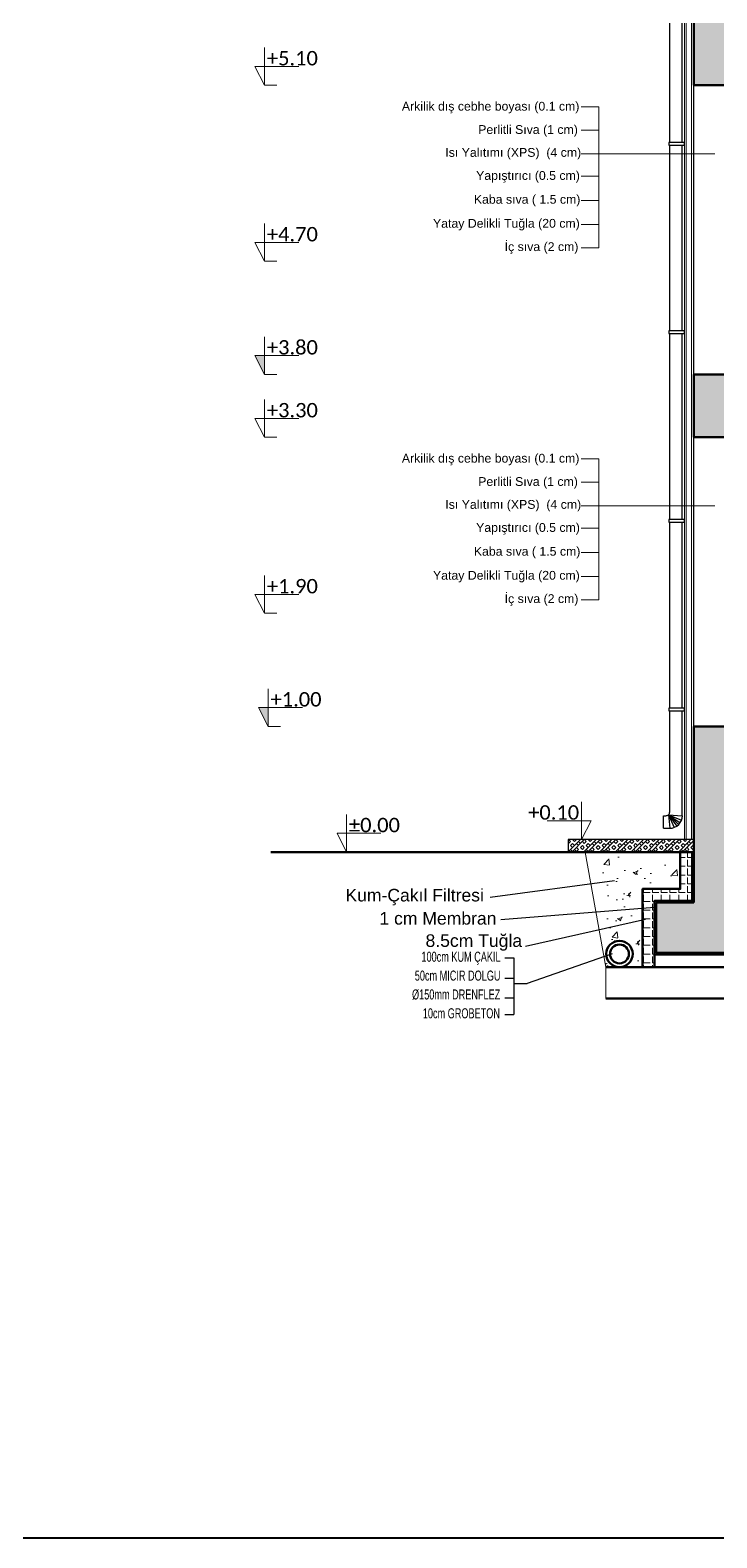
# Model space of a CAD drawing. Header units: metres. Extents: x 134072 to 172200, y 35728 to 38066.
# Drawn here: x 163183 to 163730, y 35728 to 36928 of the extents above; entities that cross this region are included whole.
import ezdxf

# ---------------------------------------------------------------- set-up
doc = ezdxf.new("R2010")
doc.units = ezdxf.units.M
for name, color, linetype, lineweight in [('Cizgi 20', 175, 'Continuous', 20), ('Cizgi 50', 1, 'Continuous', 50), ('ELEKTRİK', 102, 'Continuous', 40), ('Kotlandırma', 212, 'Continuous', 9), ('sıva', 145, 'Continuous', 5), ('Tarama 13', 221, 'Continuous', 13), ('Yazi Detay', 30, 'Continuous', 20)]:
    doc.layers.add(name, color=color, linetype=linetype, lineweight=lineweight)
doc.layers.add('duvaR', color=52, linetype='Continuous')
doc.layers.add('YAZI', color=1, linetype='Continuous')
doc.styles.add('omr', font='ARIALN.TTF', dxfattribs={"height": 20})
doc.styles.get("Standard").update_dxf_attribs({"font": 'txt.shx'})
doc.styles.add('TSIMPLEX', font='arial.ttf', dxfattribs={"width": 0.65, "height": 10.5})

msp = doc.modelspace()

# ---------------------------------------------------------------- hatches: boundary and pattern name
at = {"layer": 'Kotlandırma', "lineweight": 20}
for points in [[(163369.7, 36668.8), (163362.2, 36668.8), (163369.7, 36653.8)], [(163372.6, 36388.8), (163365.1, 36388.8), (163372.6, 36373.8)]]:
    msp.add_hatch(color=256, dxfattribs=at).paths.add_polyline_path(points)
at = {"layer": 'Tarama 13'}
h = msp.add_hatch(dxfattribs=at)
h.set_pattern_fill('ANSI33', color=256, scale=2, style=0)
h.set_pattern_definition([(45, (109731.198, 30647.212), (-8.980256, 8.980256), []), (45, (109740.179, 30647.212), (-8.980256, 8.980256), [6.35, -3.175])])
h.paths.add_polyline_path([(166156.5, 36233.8), (166126.5, 36233.8), (166126.5, 36373.8), (166096.5, 36373.8), (166096.5, 36233.8), (165800.9, 36233.8), (165800.9, 36193.8), (166156.5, 36193.8)])
h.paths.add_polyline_path([(165800.9, 36233.8), (165636.5, 36233.8), (165636.5, 36373.8), (165611.5, 36373.8), (165611.5, 36233.8), (165156.5, 36233.8), (165156.5, 36373.8), (165131.5, 36373.8), (165131.5, 36233.8), (164541.5, 36233.8), (164541.5, 36373.8), (164516.5, 36373.8), (164516.5, 36233.8), (164071.5, 36233.8), (164071.5, 36373.8), (164046.5, 36373.8), (164046.5, 36233.8), (163910.8, 36233.8), (163910.8, 36193.8), (165800.9, 36193.8)])
h.paths.add_polyline_path([(163910.8, 36233.8), (163741.5, 36233.8), (163741.5, 36373.8), (163711.5, 36373.8), (163711.5, 36233.8), (163681.5, 36233.8), (163681.5, 36193.8), (163910.8, 36193.8)])
h.paths.add_polyline_path([(163736.5, 36641.8), (163911, 36641.8), (163911, 36653.8), (163711.5, 36653.8), (163711.5, 36603.8), (163736.5, 36603.8)])
h.paths.add_polyline_path([(163736.5, 36921.8), (163911, 36921.8), (163911, 36933.8), (163711.5, 36933.8), (163711.5, 36883.8), (163736.5, 36883.8)])
h.paths.add_polyline_path([(163736.5, 37201.8), (163911, 37201.8), (163911, 37213.8), (163711.5, 37213.8), (163711.5, 37182), (163736.5, 37182)])
h.paths.add_polyline_path([(163736.5, 37182), (163711.5, 37182), (163711.5, 37163.8), (163736.5, 37163.8)])
h.paths.add_polyline_path([(163973.1, 37493.8), (163635, 37493.8), (163635, 37481.8), (163642, 37481.8), (163642, 37476.8), (163711.5, 37476.8), (163711.5, 37443.8), (163736.5, 37443.8), (163736.5, 37481.8), (163973.1, 37481.8)])
h.paths.add_polyline_path([(165290.5, 37493.8), (163977.2, 37493.8), (163977.2, 37481.8), (164046.5, 37481.8), (164046.5, 37443.8), (164071.5, 37443.8), (164071.5, 37481.8), (164516.5, 37481.8), (164516.5, 37443.8), (164541.5, 37443.8), (164541.5, 37481.8), (165131.5, 37481.8), (165131.5, 37443.8), (165156.5, 37443.8), (165156.5, 37481.8), (165290.5, 37481.8)])
h.paths.add_polyline_path([(164071.5, 37201.8), (164516.5, 37201.8), (164516.5, 37163.8), (164541.5, 37163.8), (164541.5, 37201.8), (165131.5, 37201.8), (165131.5, 37163.8), (165156.5, 37163.8), (165156.5, 37201.8), (165299.6, 37201.8), (165518.8, 37338.8), (165611.5, 37338.8), (165611.5, 37353.8), (165486.5, 37353.8), (165486.5, 37336.3), (165458.5, 37336.3), (165458.5, 37318.8), (165430.5, 37318.8), (165430.5, 37301.3), (165402.5, 37301.3), (165402.5, 37283.8), (165374.5, 37283.8), (165374.5, 37266.3), (165346.5, 37266.3), (165346.5, 37248.8), (165318.5, 37248.8), (165318.5, 37231.3), (165290.5, 37231.3), (165290.5, 37213.8), (163911, 37213.8), (163911, 37201.8), (164046.5, 37201.8), (164046.5, 37163.8), (164071.5, 37163.8)])
h.paths.add_polyline_path([(164071.5, 36921.8), (164516.5, 36921.8), (164516.5, 36883.8), (164541.5, 36883.8), (164541.5, 36921.8), (165131.5, 36921.8), (165131.5, 36883.8), (165156.5, 36883.8), (165156.5, 36921.8), (165299.6, 36921.8), (165518.8, 37058.8), (165611.5, 37058.8), (165611.5, 37073.8), (165486.5, 37073.8), (165486.5, 37056.3), (165458.5, 37056.3), (165458.5, 37038.8), (165430.5, 37038.8), (165430.5, 37021.3), (165402.5, 37021.3), (165402.5, 37003.8), (165374.5, 37003.8), (165374.5, 36986.3), (165346.5, 36986.3), (165346.5, 36968.8), (165318.5, 36968.8), (165318.5, 36951.3), (165290.5, 36951.3), (165290.5, 36933.8), (163911, 36933.8), (163911, 36921.8), (164046.5, 36921.8), (164046.5, 36883.8), (164071.5, 36883.8)])
h.paths.add_polyline_path([(164071.5, 36641.8), (164516.5, 36641.8), (164516.5, 36603.8), (164541.5, 36603.8), (164541.5, 36641.8), (165131.5, 36641.8), (165131.5, 36603.8), (165156.5, 36603.8), (165156.5, 36641.8), (165299.6, 36641.8), (165518.8, 36778.8), (165611.5, 36778.8), (165611.5, 36793.8), (165486.5, 36793.8), (165486.5, 36776.3), (165458.5, 36776.3), (165458.5, 36758.8), (165430.5, 36758.8), (165430.5, 36741.3), (165402.5, 36741.3), (165402.5, 36723.8), (165374.5, 36723.8), (165374.5, 36706.3), (165346.5, 36706.3), (165346.5, 36688.8), (165318.5, 36688.8), (165318.5, 36671.3), (165290.5, 36671.3), (165290.5, 36653.8), (163911, 36653.8), (163911, 36641.8), (164046.5, 36641.8), (164046.5, 36603.8), (164071.5, 36603.8)])
h.paths.add_polyline_path([(165611.5, 36513.8), (165486.5, 36513.8), (165486.5, 36496.3), (165458.5, 36496.3), (165458.5, 36478.8), (165430.5, 36478.8), (165430.5, 36461.3), (165402.5, 36461.3), (165402.5, 36443.8), (165374.5, 36443.8), (165374.5, 36426.3), (165346.5, 36426.3), (165346.5, 36408.8), (165318.5, 36408.8), (165318.5, 36391.3), (165290.5, 36391.3), (165290.5, 36373.8), (165318.8, 36373.8), (165518.8, 36498.8), (165611.5, 36498.8)])
h.paths.add_polyline_path([(165636.5, 36641.8), (165780.1, 36641.8), (165780.1, 36653.8), (165611.5, 36653.8), (165611.5, 36603.8), (165636.5, 36603.8)])
h.paths.add_polyline_path([(166126.5, 36653.8), (165780.1, 36653.8), (165780.1, 36641.8), (166101.5, 36641.8), (166101.5, 36603.8), (166126.5, 36603.8)])
h.paths.add_polyline_path([(166126.5, 36933.8), (165780.1, 36933.8), (165780.1, 36921.8), (166101.5, 36921.8), (166101.5, 36883.8), (166126.5, 36883.8)])
h.paths.add_polyline_path([(165636.5, 36921.8), (165780.1, 36921.8), (165780.1, 36933.8), (165611.5, 36933.8), (165611.5, 36883.8), (165636.5, 36883.8)])
h.paths.add_polyline_path([(166126.5, 37213.8), (165780.1, 37213.8), (165780.1, 37201.8), (166101.5, 37201.8), (166101.5, 37182), (166126.5, 37182)])
h.paths.add_polyline_path([(166126.5, 37182), (166101.5, 37182), (166101.5, 37163.8), (166126.5, 37163.8)])
h.paths.add_polyline_path([(165636.5, 37201.8), (165780.1, 37201.8), (165780.1, 37213.8), (165611.5, 37213.8), (165611.5, 37163.8), (165636.5, 37163.8)])
h.paths.add_polyline_path([(165636.5, 37481.8), (166101.5, 37481.8), (166101.5, 37443.8), (166126.5, 37443.8), (166126.5, 37476.8), (166196.1, 37476.8), (166196.1, 37481.8), (166203.1, 37481.8), (166203.1, 37493.8), (165611.5, 37493.8), (165611.5, 37443.8), (165636.5, 37443.8)])
h.paths.add_polyline_path([(166046.2, 36204.1), (166046.2, 36223.8), (166024.9, 36223.8), (166024.9, 36204.1)], flags=24)
h.paths.add_polyline_path([(163796.8, 36204.1), (163796.8, 36223.8), (163775.5, 36223.8), (163775.5, 36204.1)], flags=24)
h.paths.add_polyline_path([(163797, 36637.4), (163797, 36657.1), (163775.7, 36657.1), (163775.7, 36637.4)], flags=9)
h.paths.add_polyline_path([(163797, 36917.4), (163797, 36937.1), (163775.7, 36937.1), (163775.7, 36917.4)], flags=9)
h.paths.add_polyline_path([(163797, 37197.4), (163797, 37217.1), (163775.7, 37217.1), (163775.7, 37197.4)], flags=9)
h.paths.add_polyline_path([(163797, 37477.4), (163797, 37497.1), (163775.7, 37497.1), (163775.7, 37477.4)], flags=9)
h.paths.add_polyline_path([(166046.4, 36637.4), (166046.4, 36657.1), (166025.1, 36657.1), (166025.1, 36637.4)], flags=9)
h.paths.add_polyline_path([(166046.4, 36917.4), (166046.4, 36937.1), (166025.1, 36937.1), (166025.1, 36917.4)], flags=9)
h.paths.add_polyline_path([(166046.4, 37197.4), (166046.4, 37217.1), (166025.1, 37217.1), (166025.1, 37197.4)], flags=9)
h.paths.add_polyline_path([(166046.4, 37477.4), (166046.4, 37497.1), (166025.1, 37497.1), (166025.1, 37477.4)], flags=9)
h = msp.add_hatch(dxfattribs=at)
h.set_pattern_fill('BOX', color=256, scale=0.35, angle=135, style=0)
h.set_pattern_definition([(225, (18935.329, 137887.338), (6.2861793, -6.2861793), []), (225, (18933.7575, 137888.909), (6.2861793, -6.2861793), []), (135, (18935.329, 137887.338), (-6.2861793, -6.2861793), [-2.2225, 2.2225]), (135, (18933.7575, 137885.766), (-6.2861793, -6.2861793), [-2.2225, 2.2225]), (135, (18932.186, 137884.195), (-6.2861793, -6.2861793), [2.2225, -2.2225]), (135, (18930.614, 137882.623), (-6.2861793, -6.2861793), [2.2225, -2.2225]), (225, (18932.186, 137890.481), (6.2861793, -6.2861793), [2.2225, -2.2225]), (225, (18930.614, 137892.0525), (6.2861793, -6.2861793), [2.2225, -2.2225])])
h.paths.add_polyline_path([(163611.5, 36283.8), (163611.5, 36273.8), (163711.5, 36273.8), (163711.5, 36283.8)])
h = msp.add_hatch(dxfattribs=at)
h.set_pattern_fill('AR-CONC', color=256, scale=0.2, style=0)
h.set_pattern_definition([(50, (18935.33, 137887.338), (36.436934, -3.187817), [3.81, -41.91]), (355, (18935.33, 137887.338), (-7.048565, 38.2113286), [3.048, -33.528]), (100.451, (18938.365, 137887.072), (29.3885, 35.0233376), [3.238, -35.618]), (46.1842, (18935.33, 137897.5), (54.215808, -8.408466), [5.715, -62.865]), (96.6356, (18939.847, 137896.797), (47.480847, 49.485111), [4.857, -53.427]), (351.184, (18935.33, 137897.5), (47.480921, 49.485024), [4.572, -50.292]), (21, (18940.41, 137894.958), (30.322976, -20.4531037), [3.81, -41.91]), (326, (18940.41, 137894.958), (12.360406, 36.837593), [3.048, -33.528]), (71.4514, (18942.936, 137893.253), (42.683298, 16.3845715), [3.238, -35.618]), (37.5, (18935.329, 137887.338), (0.61772065, 16.9110078), [0, -33.1216, 0, -34.036, 0, -33.655]), (7.5, (18935.329, 137887.338), (13.3639325, 20.036115), [0, -19.4056, 0, -32.3596, 0, -12.827]), (327.5, (18924, 137887.338), (27.118119, -1.1457488), [0, -12.7, 0, -39.624, 0, -52.578]), (317.5, (18918.92, 137887.338), (29.6258363, 5.0852982), [0, -16.51, 0, -26.3144, 0, -37.338])])
h.paths.add_polyline_path([(163700.7, 36273.8), (163641.5, 36273.8), (163641.5, 36226.9), (163670.7, 36229.2), (163670.7, 36244.6), (163700.7, 36244.6)])
h.paths.add_polyline_path([(163641.5, 36273.8), (163625.1, 36273.8), (163629, 36251.8), (163641.5, 36251.8)])
h.paths.add_polyline_path([(163670.7, 36219.8), (163670.7, 36229.2), (163641.5, 36226.9), (163641.5, 36213.2)])
h.paths.add_polyline_path([(163641.5, 36226.9), (163633.6, 36226.3), (163636.2, 36212), (163641.5, 36213.2)])
h.paths.add_polyline_path([(163670.7, 36219.8), (163641.5, 36213.2), (163641.8, 36192.8, -1), (163662.8, 36192.8, -0.414214), (163652.3, 36182.3), (163670.7, 36182.3)])
h.paths.add_polyline_path([(163641.5, 36213.2), (163636.2, 36212), (163640, 36190.6), (163641.5, 36191.1)])
h.paths.add_polyline_path([(163641.9, 36191.3), (163641.5, 36191.1), (163641.5, 36182.3), (163652.3, 36182.3, -0.371503)], flags=17)
h = msp.add_hatch(dxfattribs=at)
h.set_pattern_fill('ANGLE', color=256, style=0)
h.set_pattern_definition([(0, (18935.329, 137887.338), (0, 6.985), [5.08, -1.905]), (90, (18935.329, 137887.338), (-6.985, 4e-16), [5.08, -1.905])])
h.paths.add_polyline_path([(163710.2, 36273.8), (163700.7, 36273.8), (163700.7, 36244.6), (163670.7, 36244.6), (163670.7, 36229.2), (163680.2, 36229.9), (163680.2, 36235.1), (163710.2, 36235.1)])
h.paths.add_polyline_path([(163680.2, 36229.9), (163670.7, 36229.2), (163670.7, 36182.3), (163680.2, 36182.3)])
msp.add_hatch(color=256, dxfattribs=at).paths.add_polyline_path([(163681.5, 36233.8), (163711.5, 36233.8), (163711.5, 36273.8), (163710.2, 36273.8), (163710.2, 36235.1), (163680.2, 36235.1), (163680.2, 36192.3), (164089.3, 36192.3), (164089.3, 36193.8), (163681.5, 36193.8)])

# ---------------------------------------------------------------- linework, layer by layer
at = {"layer": 'Cizgi 20', "lineweight": -3}
for p, q in [((163692.3, 36838.4, 0), (163692.3, 36986.3, 0)), ((163702.3, 36838.4, 0), (163702.3, 36986.3, 0)), ((163692.3, 36688.4, 0), (163692.3, 36836.3, 0)), ((163702.3, 36688.4, 0), (163702.3, 36836.3, 0)), ((163692.3, 36538.4, 0), (163692.3, 36686.3, 0)), ((163702.3, 36538.4, 0), (163702.3, 36686.3, 0)), ((163692.3, 36388.4, 0), (163692.3, 36536.3, 0)), ((163702.3, 36388.4, 0), (163702.3, 36536.3, 0)), ((163692.3, 36305.8, 0), (163692.3, 36386.3, 0)), ((163702.3, 36302.8, 0), (163702.3, 36386.3, 0)), ((163687.3, 36302.8, 0), (163689.1, 36302.8, 0)), ((163687.3, 36292.8, 0), (163687.3, 36302.8, 0)), ((163687.3, 36292.8, 0), (163692.4, 36292.8, 0)), ((163691.4, 36303.6, 0), (163699.4, 36295.7, 0)), ((163691.4, 36303.6, 0), (163698, 36294.5, 0)), ((163691.4, 36303.6, 0), (163695.9, 36293.5, 0)), ((163691.4, 36303.6, 0), (163692.3, 36292.8, 0)), ((163691.4, 36303.6, 0), (163699.4, 36295.7, 0)), ((163691.4, 36303.6, 0), (163700.6, 36297.2, 0)), ((163691.4, 36303.6, 0), (163701.7, 36299.2, 0)), ((163691.4, 36303.6, 0), (163702.3, 36302.8, 0))]:
    msp.add_line(p, q, dxfattribs=at)
at = {"layer": 'Cizgi 20', "lineweight": -3, "elevation": 0}
for points in [[(163704, 36838.4), (163691.6, 36838.4), (163691.6, 36836.3), (163704, 36836.3)], [(163704, 36688.4), (163691.6, 36688.4), (163691.6, 36686.3), (163704, 36686.3)], [(163704, 36538.4), (163691.6, 36538.4), (163691.6, 36536.3), (163704, 36536.3)], [(163704, 36388.4), (163691.6, 36388.4), (163691.6, 36386.3), (163704, 36386.3)]]:
    msp.add_lwpolyline(points, close=True, dxfattribs=at)
at = {"layer": 'Cizgi 20', "lineweight": -3}
for centre, radius, start in [((163689.3, 36305.8, 0), 3, 265.2359), ((163692.4, 36302.8, 0), 10, 269.9719)]:
    msp.add_arc(centre, radius, start, 0, dxfattribs=at)
at = {"layer": 'Cizgi 50'}
for p, q in [((165290.5, 36653.8), (163711.5, 36653.8)), ((166126.5, 36373.8), (163711.5, 36373.8)), ((163711.5, 36373.8), (163711.5, 36233.8)), ((163374.7, 36273.8), (163711.5, 36273.8)), ((163681.5, 36233.8), (163711.5, 36233.8)), ((163681.5, 36233.8), (163681.5, 36193.8)), ((163681.5, 36193.8), (166156.5, 36193.8))]:
    msp.add_line(p, q, dxfattribs=at)
at = {"layer": 'Cizgi 50', "color": 252, "linetype": 'Continuous'}
for p, q in [((163680.2, 36192.3), (166157.9, 36192.3)), ((163641.5, 36182.3), (166167.4, 36182.3)), ((163641.5, 36157.3), (166196.5, 36157.3))]:
    msp.add_line(p, q, dxfattribs=at)
at = {"layer": 'Cizgi 50'}
for points in [[(163711.5, 36933.8), (163711.5, 36883.8), (163736.5, 36883.8), (163736.5, 36921.8)], [(163711.5, 36653.8), (163711.5, 36603.8), (163736.5, 36603.8), (163736.5, 36641.8)]]:
    msp.add_lwpolyline(points, dxfattribs=at)
at = {"layer": 'Cizgi 50', "color": 252, "linetype": 'Continuous'}
for points in [[(163700.7, 36273.8), (163700.7, 36244.6), (163670.7, 36244.6), (163670.7, 36182.3)], [(163710.2, 36273.8), (163710.2, 36235.1), (163680.2, 36235.1), (163680.2, 36182.3)]]:
    msp.add_lwpolyline(points, dxfattribs=at)
at = {"layer": 'Cizgi 50'}
for radius in [10.5, 7.5]:
    msp.add_circle((163652.3, 36192.8), radius, dxfattribs=at)
at = {"layer": 'duvaR'}
for p, q in [((163711.5, 36653.8), (163711.5, 36883.8)), ((163711.5, 36373.8), (163711.5, 36603.8)), ((163711.5, 36283.8), (163611.5, 36283.8)), ((163611.5, 36283.8), (163611.5, 36273.8))]:
    msp.add_line(p, q, dxfattribs=at)
at = {"layer": 'ELEKTRİK'}
msp.add_line((134072.3, 35728.3, 127785.9), (172199.8, 35728.3, 127785.9), dxfattribs=at)
at = {"layer": 'Kotlandırma', "lineweight": 20}
for p, q in [((163369.7, 36898.8), (163369.7, 36913.8)), ((163369.7, 36883.8), (163362.2, 36898.8)), ((163362.2, 36898.8), (163369.7, 36898.8)), ((163369.7, 36898.8), (163369.7, 36883.8)), ((163369.7, 36898.8), (163397.1, 36898.8)), ((163379.7, 36883.8), (163369.7, 36883.8)), ((163369.7, 36758.8), (163369.7, 36773.8)), ((163369.7, 36743.8), (163362.2, 36758.8)), ((163362.2, 36758.8), (163369.7, 36758.8)), ((163369.7, 36758.8), (163369.7, 36743.8)), ((163369.7, 36758.8), (163397.1, 36758.8)), ((163379.7, 36743.8), (163369.7, 36743.8)), ((163369.7, 36668.8), (163369.7, 36683.8)), ((163369.7, 36653.8), (163362.2, 36668.8)), ((163362.2, 36668.8), (163369.7, 36668.8)), ((163369.7, 36668.8), (163369.7, 36653.8)), ((163369.7, 36668.8), (163397.1, 36668.8)), ((163379.7, 36653.8), (163369.7, 36653.8)), ((163369.7, 36618.8), (163369.7, 36633.8)), ((163369.7, 36603.8), (163362.2, 36618.8)), ((163362.2, 36618.8), (163369.7, 36618.8)), ((163369.7, 36618.8), (163369.7, 36603.8)), ((163369.7, 36618.8), (163397.1, 36618.8)), ((163379.7, 36603.8), (163369.7, 36603.8)), ((163369.7, 36478.8), (163369.7, 36493.8)), ((163369.7, 36463.8), (163362.2, 36478.8)), ((163362.2, 36478.8), (163369.7, 36478.8)), ((163369.7, 36478.8), (163369.7, 36463.8)), ((163369.7, 36478.8), (163397.1, 36478.8)), ((163379.7, 36463.8), (163369.7, 36463.8)), ((163372.6, 36388.8), (163372.6, 36403.8)), ((163372.6, 36373.8), (163365.1, 36388.8)), ((163365.1, 36388.8), (163372.6, 36388.8)), ((163372.6, 36388.8), (163372.6, 36373.8)), ((163372.6, 36388.8), (163400, 36388.8)), ((163382.6, 36373.8), (163372.6, 36373.8)), ((163622.2, 36298.8), (163622.2, 36313.8)), ((163435, 36288.8), (163435, 36303.8)), ((163622.2, 36298.8), (163594.8, 36298.8)), ((163622.2, 36283.8), (163629.7, 36298.8)), ((163629.7, 36298.8), (163622.2, 36298.8)), ((163622.2, 36298.8), (163622.2, 36283.8)), ((163435, 36273.8), (163427.5, 36288.8)), ((163427.5, 36288.8), (163435, 36288.8)), ((163435, 36288.8), (163435, 36273.8)), ((163435, 36288.8), (163462.3, 36288.8)), ((163445, 36273.8), (163435, 36273.8))]:
    msp.add_line(p, q, dxfattribs=at)
at = {"layer": 'sıva'}
for p, q in [((163705.5, 36283.8), (163705.5, 37476.8)), ((163709.5, 36283.8), (163709.5, 37476.8))]:
    msp.add_line(p, q, dxfattribs=at)
at = {"layer": 'sıva', "color": 252}
for p, q in [((163641.5, 36182.3), (163625.1, 36273.8)), ((163641.5, 36157.3), (163641.5, 36182.3))]:
    msp.add_line(p, q, dxfattribs=at)
at = {"layer": 'sıva'}
msp.add_lwpolyline([(163704, 37474.8), (163704, 36283.8)], dxfattribs=at)
at = {"layer": 'YAZI', "color": 42}
for p, q in [((163549.3, 36238.1), (163648.3, 36251.2)), ((163557.8, 36220.3), (163680.2, 36229.9)), ((163673, 36220.3), (163577.6, 36198.8)), ((163561.1, 36189.8), (163568.3, 36189.8)), ((163568.3, 36189.8), (163568.3, 36144.6)), ((163646.4, 36192.8), (163578.9, 36169.4)), ((163561.1, 36173.5), (163568.3, 36173.5)), ((163568.3, 36169.4), (163578.9, 36169.4)), ((163561.1, 36157.8), (163568.3, 36157.8)), ((163561.1, 36144.6), (163568.3, 36144.6))]:
    msp.add_line(p, q, dxfattribs=at)
at = {"layer": 'Yazi Detay'}
for points in [[(163636, 36866.7), (163621.9, 36866.7)], [(163636, 36866.7), (163636, 36754.4)], [(163636, 36848.1), (163621.9, 36848.1)], [(163636, 36829.4), (163621.9, 36829.4)], [(163636, 36829.4), (163728.1, 36829.4)], [(163636, 36811.5), (163621.9, 36811.5)], [(163636, 36792.2), (163621.9, 36792.2)], [(163636, 36773), (163621.9, 36773)], [(163636, 36754.4), (163621.9, 36754.4)], [(163636, 36586.7), (163621.9, 36586.7)], [(163636, 36586.7), (163636, 36474.4)], [(163636, 36568.1), (163621.9, 36568.1)], [(163636, 36549.4), (163621.9, 36549.4)], [(163636, 36549.4), (163728.1, 36549.4)], [(163636, 36531.5), (163621.9, 36531.5)], [(163636, 36512.2), (163621.9, 36512.2)], [(163636, 36493), (163621.9, 36493)], [(163636, 36474.4), (163621.9, 36474.4)]]:
    msp.add_lwpolyline(points, dxfattribs=at)

# ---------------------------------------------------------------- texts
at = {"layer": 'Kotlandırma', "lineweight": 20, "char_height": 12.5, "width": 46.982}
for s, insert, attachment_point in [('\\pxa0.83333,sm1.15;{\\fCalibri|b0|i0|c162|p34;\\H0.9167x;\\C0;+5.10}', (163371.7, 36899.5), 7), ('\\pxa0.83333,sm1.15;{\\fCalibri|b0|i0|c162|p34;\\H0.9167x;\\C0;+4.70}', (163371.7, 36759.5), 7), ('\\pxa0.83333,sm1.15;{\\fCalibri|b0|i0|c162|p34;\\H0.9167x;\\C0;+3.80}', (163371.7, 36669.5), 7), ('\\pxa0.83333,sm1.15;{\\fCalibri|b0|i0|c162|p34;\\H0.9167x;\\C0;+3.30}', (163371.7, 36619.5), 7), ('\\pxa0.83333,sm1.15;{\\fCalibri|b0|i0|c162|p34;\\H0.9167x;\\C0;+1.90}', (163371.7, 36479.5), 7), ('\\pxa0.83333,sm1.15;{\\fCalibri|b0|i0|c162|p34;\\H0.9167x;\\C0;+1.00}', (163374.6, 36389.5), 7), ('\\pxa0.83333,sm1.15;{\\fCalibri|b0|i0|c162|p34;\\H0.9167x;\\C0;+0.10}', (163620.2, 36299.5), 9), ('{\\fCalibri|b0|i0|c162|p34;\\H0.9167x;\\C0;±0.00}', (163437, 36289.5), 7)]:
    msp.add_mtext(s, dxfattribs=dict(at, insert=insert, attachment_point=attachment_point))
at = {"layer": 'YAZI', "color": 42, "style": 'TSIMPLEX', "width": 0.65}
for s, p in [('100cm KUM ÇAKIL ', (163494.7, 36186.6)), ('50cm MICIR DOLGU', (163489.4, 36171.6)), ('%%C150mm DRENFLEZ ', (163487.2, 36156.6)), ('10cm GROBETON', (163495.8, 36141.6))]:
    msp.add_text(s, height=8, dxfattribs=at).set_placement(p)
at = {"layer": 'YAZI', "color": 42, "char_height": 10, "attachment_point": 9}
for s, insert in [('{\\fArial|b0|i0|c162|p34;Kum-Çakıl Filtresi}', (163544.4, 36231.5)), ('{\\fArial|b0|i0|c162|p34;1 cm Membran}', (163554.4, 36216)), ('{\\fArial|b0|i0|c162|p34;8.5cm Tuğla}', (163574.8, 36195.4))]:
    msp.add_mtext(s, dxfattribs=dict(at, insert=insert))
at = {"layer": 'Yazi Detay', "char_height": 7, "width": 5264}
for s, insert, attachment_point in [('{\\fArial|b0|i0|c162|p34;Arkilik dış cebhe boyası (0.1 cm)}', (163479.1, 36861.5), 7), ('{\\fArial|b0|i0|c162|p34;Isı Yalıtımı (XPS)  (4 cm)}', (163513.7, 36824.8), 7), ('{\\fArial|b0|i0|c162|p34;Yapıştırıcı (0.5 cm)}', (163538.2, 36806.4), 7), ('{\\fArial|b0|i0|c162|p34;Kaba sıva ( 1.5 cm)}', (163536.4, 36787.5), 7), ('{\\fArial|b0|i0|c162|p34;Yatay Delikli Tuğla (20 cm)}', (163620.7, 36768.4), 9), ('{\\fArial|b0|i0|c162|p34;Arkilik dış cebhe boyası (0.1 cm)}', (163479.1, 36581.5), 7), ('{\\fArial|b0|i0|c162|p34;Isı Yalıtımı (XPS)  (4 cm)}', (163513.7, 36544.8), 7), ('{\\fArial|b0|i0|c162|p34;Yapıştırıcı (0.5 cm)}', (163538.2, 36526.4), 7), ('{\\fArial|b0|i0|c162|p34;Kaba sıva ( 1.5 cm)}', (163536.4, 36507.5), 7), ('{\\fArial|b0|i0|c162|p34;Yatay Delikli Tuğla (20 cm)}', (163620.7, 36488.4), 9)]:
    msp.add_mtext(s, dxfattribs=dict(at, insert=insert, attachment_point=attachment_point))
at = {"layer": 'Yazi Detay', "char_height": 7, "width": 5264, "attachment_point": 9, "style": 'omr'}
for s, insert in [('{\\fArial|b0|i0|c0|p34;Perlitli Sıva (1 cm)}', (163619.2, 36843)), ('{\\fArial|b0|i0|c162|p34;İç sıva (2 cm)}', (163619.6, 36749.8)), ('{\\fArial|b0|i0|c0|p34;Perlitli Sıva (1 cm)}', (163619.2, 36563)), ('{\\fArial|b0|i0|c162|p34;İç sıva (2 cm)}', (163619.6, 36469.8))]:
    msp.add_mtext(s, dxfattribs=dict(at, insert=insert))

doc.saveas('drawing.dxf')
